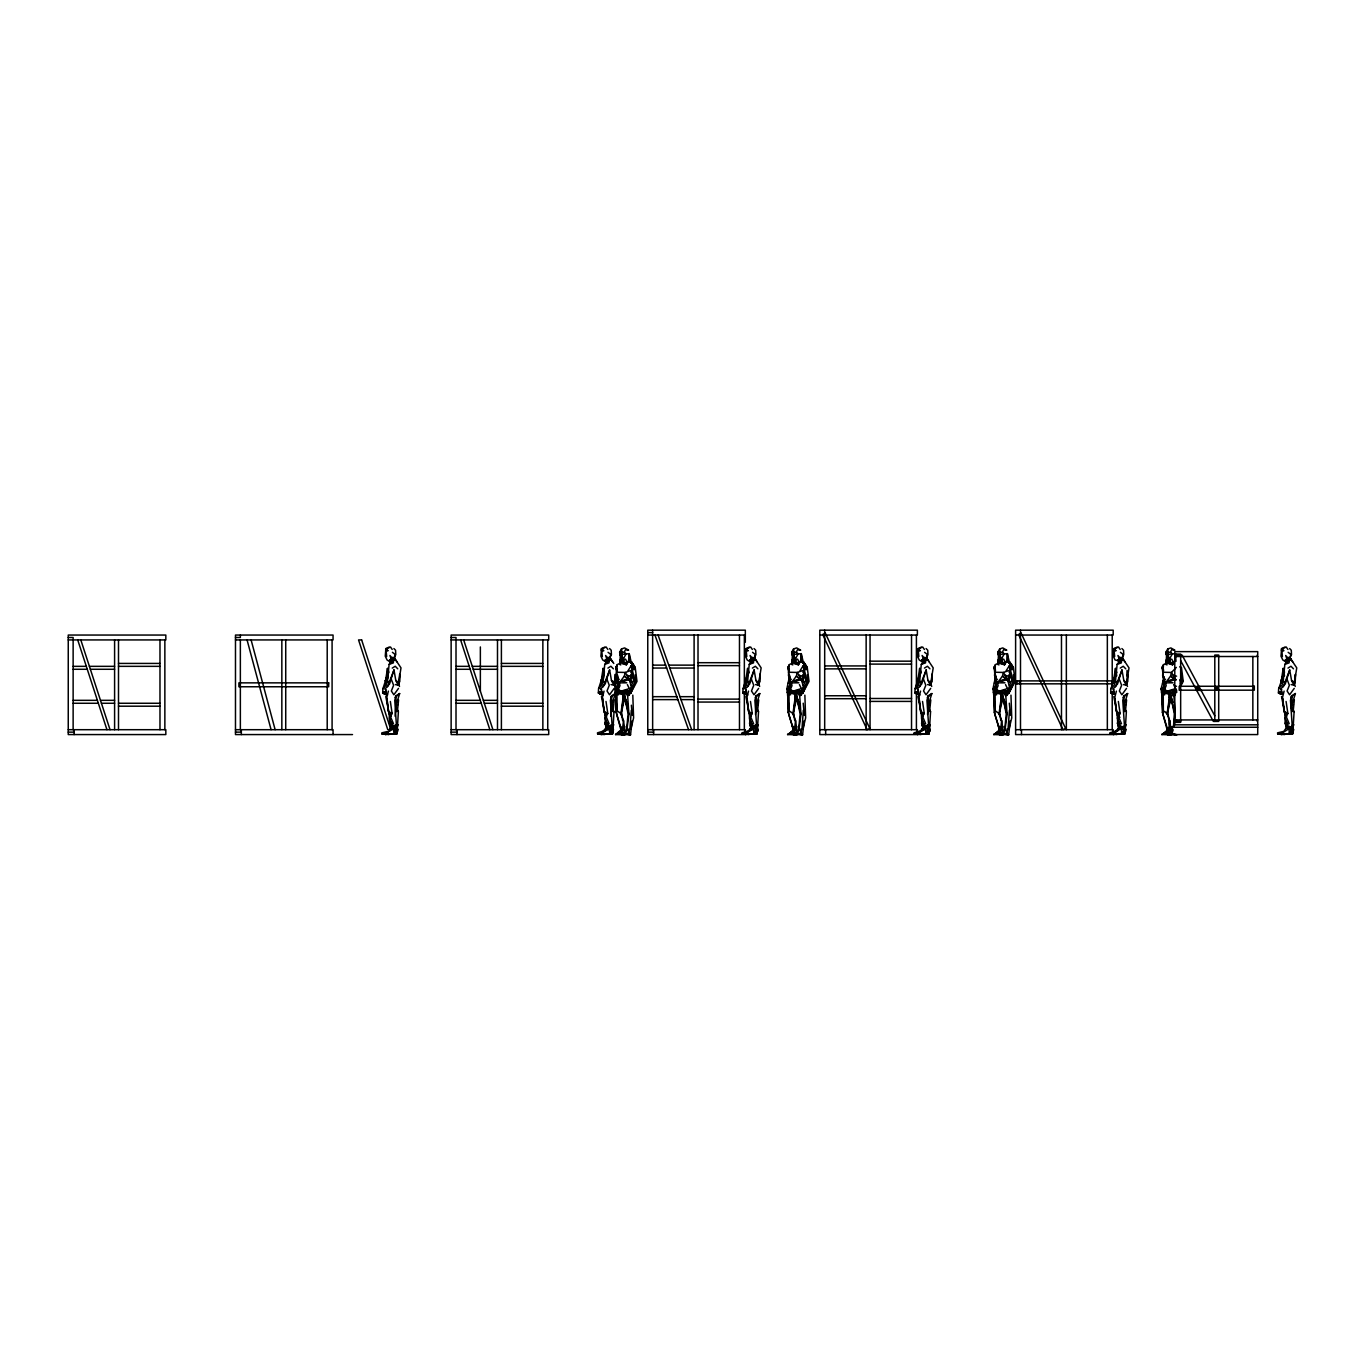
<?xml version="1.0" encoding="UTF-8"?>
<svg xmlns="http://www.w3.org/2000/svg" width="1365" height="1365" viewBox="0 0 1365 1365"><rect width="100%" height="100%" fill="white"/><g stroke="black" fill="none" stroke-linecap="round" stroke-linejoin="round"><path stroke-width="1.5" d="M617.68 684.036L617.697 676.63C618.499 679.087 618.942 692.857 614.779 688.967L617.697 675.317M789.738 684.036L789.755 676.63C790.54 679.087 790.983 692.857 786.837 688.967L789.738 675.317M995.836 684.036L995.853 676.63C996.655 679.087 997.098 692.857 992.935 688.967L995.836 675.317M1163.918 684.036L1163.936 676.63C1164.737 679.087 1165.181 692.857 1161.018 688.967L1163.577 679.292L1162.178 667.229L1163.492 664.636L1168.713 661.991L1169.105 663.765L1172.586 664.823L1174.753 661.445L1175.453 653.647L1166.307 654.552L1165.864 652.248L1167.74 648.955L1170.846 647.914L1174.873 650.15L1171.614 649.808L1170.522 652.197L1165.864 652.248L1167.519 655.763M621.28 655.763L619.625 652.248L624.283 652.197L625.392 649.808L628.634 650.15L624.607 647.914L621.502 648.955L619.625 652.248L620.068 654.552L629.231 653.647L628.514 661.445L626.347 664.823L622.884 663.765L622.474 661.991L617.253 664.636L616.4 675.419L618.345 682.193M793.338 655.763L791.683 652.248L796.324 652.197L797.433 649.808L800.675 650.15L796.648 647.914L793.543 648.955L791.683 652.248L792.11 654.552L801.272 653.647L800.555 661.445L798.389 664.823L794.925 663.765L794.532 661.991L789.311 664.636L788.441 675.419L790.386 682.193M999.436 655.763L997.781 652.248L1002.439 652.197L1003.531 649.808L1006.773 650.15L1002.763 647.914L999.658 648.955L997.781 652.248L998.224 654.552L1007.37 653.647L1006.653 661.445L1004.504 664.823L1001.023 663.765L1000.63 661.991L995.409 664.636L994.556 675.419L996.501 682.193M1163.492 664.636L1162.639 675.419L1164.584 682.193M616.605 670.317L615.939 667.229L617.253 664.636M622.15 662.998L622.184 658.22L623.413 658.101M788.646 670.317L787.997 667.229L789.311 664.636M794.191 662.998L794.242 658.22L795.454 658.101M994.761 670.317L994.095 667.229L995.409 664.636M1000.306 662.998L1000.34 658.22L1001.552 658.101M1116.775 675.88L1115.461 668.406L1113.925 678.354L1116.809 671.99M1162.843 670.317L1162.178 667.229L1163.577 669.976M1168.389 662.998L1168.423 658.22L1169.651 658.101M1284.516 675.88L1283.202 668.406L1281.667 678.354L1284.55 671.99M394.349 657.418L395.116 660.268L394.349 657.418L395.782 654.671L395.56 650.235L393.905 648.546M610.001 657.418L610.769 660.268L610.001 657.418L611.435 654.671L611.213 650.235L609.558 648.546M754.487 657.418L755.255 660.268L754.487 657.418L755.92 654.671L755.698 650.235L754.043 648.546M926.528 657.418L927.296 660.268L926.528 657.418L927.961 654.671L927.739 650.235L926.084 648.546M1122.354 657.418L1123.122 660.268L1122.354 657.418L1123.77 654.671L1123.549 650.235L1121.893 648.546M1290.079 657.418L1290.863 660.268L1290.079 657.418L1291.512 654.671L1291.29 650.235L1289.635 648.546M396.157 707.224L398.375 711.728L397.01 733.807L385.442 734.575L385.749 733.722M611.81 707.224L614.028 711.728L612.663 733.807L601.095 734.575L601.402 733.722M632.814 695.143L633.599 717.871L630.937 729.132M756.295 707.224L758.513 711.728L757.148 733.807L745.58 734.575L745.887 733.722M804.872 695.143L805.64 717.871L802.978 729.132M928.337 707.224L930.555 711.728L929.19 733.807L917.621 734.575L917.928 733.722M1010.97 695.143L1011.738 717.871L1009.076 729.132M1113.755 733.722L1113.448 734.575L1124.999 733.807L1126.364 711.728L1124.163 707.224M1281.479 733.722L1281.189 734.575L1292.74 733.807L1294.105 711.728L1291.904 707.224M399.501 681.937L399.655 674.395L399.501 681.937L398.153 685.162L395.372 684.565M615.154 681.937L615.325 674.395L615.154 681.937L613.806 685.162L611.042 684.565M759.64 681.937L759.793 674.395L759.64 681.937L758.292 685.162L755.51 684.565M931.681 681.937L931.851 674.395L931.681 681.937L930.333 685.162L927.569 684.565M1127.49 681.937L1127.661 674.395L1127.49 681.937L1126.142 685.162L1123.378 684.565M1295.231 681.937L1295.402 674.395L1295.231 681.937L1293.884 685.162L1291.119 684.565M386.363 694.154L386.21 691.782L383.684 691.918L384.367 693.983L387.455 694.973L382.678 692.942L382.934 688.677L386.278 685.111L387.489 681.101L389.11 664.328L393.683 659.926L389.929 655.49L391.823 660.558L390.612 662.776L389.759 659.824L390.612 662.776L393.683 659.926L393.308 662.912L389.11 664.328M602.016 694.154L601.863 691.782L599.337 691.918L600.02 693.983L603.108 694.973L598.331 692.942L598.587 688.677L601.931 685.111L603.159 681.101L604.763 664.328L609.353 659.926L605.582 655.49L607.476 660.558L606.265 662.776L605.412 659.824L606.265 662.776L609.353 659.926L608.961 662.912L604.763 664.328M746.501 694.154L746.348 691.782L743.823 691.918L744.505 693.983L747.593 694.973L742.816 692.942L743.072 688.677L746.416 685.111L747.628 681.101L749.249 664.328L753.821 659.926L750.068 655.49L751.961 660.558L750.75 662.776L749.897 659.824L750.75 662.776L753.821 659.926L753.446 662.912L749.249 664.328M918.543 694.154L918.389 691.782L915.864 691.918L916.546 693.983L919.652 694.973L914.874 692.942L915.113 688.677L918.474 685.111L919.686 681.101L921.29 664.328L925.88 659.926L922.109 655.49L924.003 660.558L922.808 662.776L921.955 659.824L922.808 662.776L925.88 659.926L925.487 662.912L921.29 664.328M1110.683 692.942L1111.69 691.918L1113.004 693.932L1110.683 692.942L1110.922 688.677L1114.284 685.111L1115.495 681.101L1117.116 664.328L1121.689 659.926L1117.935 655.49L1119.829 660.558L1118.618 662.776L1117.764 659.824M1278.425 692.942L1279.432 691.918L1280.745 693.932L1278.425 692.942L1278.664 688.677L1282.025 685.111L1283.237 681.101L1284.84 664.328L1289.43 659.926L1285.676 655.49L1287.57 660.558L1286.359 662.776L1285.506 659.824L1286.359 662.776L1289.43 659.926L1289.055 662.912L1284.84 664.328M398.375 711.728L397.471 710.858L398.597 699.904M614.028 711.728L613.124 710.858L614.25 699.904M758.513 711.728L757.609 710.858L758.735 699.904M930.555 711.728L929.65 710.858L930.793 699.904M1126.364 711.728L1125.477 710.858L1126.603 699.904M1294.105 711.728L1293.218 710.858L1294.344 699.904M1126.807 675.931L1127.046 670.403M1291.648 711.029L1291.648 705.756L1295.385 693.557L1291.648 695.792L1290.676 700.757M622.884 663.765L622.184 658.22L623.873 660.097L623.873 662.52L626.347 664.823L627.371 662.469L625.511 659.141L622.679 660.012L621.502 648.955M794.925 663.765L794.242 658.22L795.914 660.097L795.914 662.52L798.389 664.823L799.412 662.469L797.57 659.141L794.72 660.012L793.543 648.955M1001.023 663.765L1000.34 658.22L1002.012 660.097L1002.029 662.52L1004.504 664.823L1005.51 662.469L1003.667 659.141L1000.818 660.012L999.658 648.955M1169.105 663.765L1168.423 658.22L1170.112 660.097L1170.112 662.52L1172.586 664.823L1173.61 662.469L1171.75 659.141L1168.918 660.012L1167.74 648.955M631.398 663.458L632.012 662.298L630.92 662.435L631.705 663.868L632.012 662.298L634.503 667.144L633.923 669.857M803.439 663.458L804.053 662.298L802.961 662.435L803.746 663.868L804.053 662.298L806.544 667.144L805.964 669.857M1009.554 663.458L1010.168 662.298L1009.076 662.435L1009.861 663.868L1010.168 662.298L1012.642 667.144L1012.079 669.857M1173.439 727.426L1174.327 713.861L1170.948 697.14L1169.856 693.864L1163.492 691.014L1161.581 692.584L1163.185 709.493M391.038 662.503L387.063 659.978L385.254 656.138L385.885 648.58L389.11 647.112M606.691 662.503L602.716 659.978L600.907 656.138L601.538 648.58L604.763 647.112M751.177 662.503L747.201 659.978L745.392 656.138L746.024 648.58L749.249 647.112M923.235 662.503L919.242 659.978L917.434 656.138L918.082 648.58L921.29 647.112M1118.856 659.022L1117.338 660.472L1115.069 659.978L1113.243 656.138L1113.891 648.58L1117.116 647.112M1286.785 662.503L1282.81 659.978L1280.984 656.138L1281.633 648.58L1284.857 647.112M631.312 710.227L629.947 728.381L628.446 733.295L621.792 734.438L626.859 729.814L628.924 714.526L627.644 695.792L630.494 692.004L626.125 690.588L617.253 691.014L615.342 692.584L616.946 709.493M803.354 710.227L802.006 728.381L800.487 733.295L793.833 734.438L798.9 729.814L800.965 714.526L799.685 695.792L802.535 692.004L798.167 690.588L789.294 691.014L787.383 692.584L789.004 709.493M1009.469 710.227L1008.104 728.381L1006.585 733.295L999.948 734.438L1005.015 729.814L1007.08 714.526L1005.8 695.792L1008.65 692.004L1004.282 690.588L995.409 691.014L993.481 692.584L995.102 709.493M390.356 730.275L387.046 732.681L395.696 727.153L396.396 724.866L394.758 700.382L395.918 695.792L399.655 693.557L395.901 705.756L395.082 716.181M1281.53 696.525L1284.823 713.161L1285.182 723.109L1287.332 726.436L1282.793 732.681L1291.444 727.153L1292.143 724.866L1290.488 700.382L1291.648 695.792M390.356 701.456L392.13 713.537L389.4 718.075L391.516 723.604L390.134 721.061L389.435 723.109L390.629 727.136L392.386 727.545L389.844 724.525L389.076 713.161L385.783 696.525M606.009 701.456L607.783 713.537L605.053 718.075L607.169 723.604L605.787 721.061L605.087 723.109L606.282 727.136L608.039 727.545L605.497 724.525L604.746 713.161L601.436 696.525M750.494 701.456L752.269 713.537L749.521 718.075L751.654 723.604L750.272 721.061L749.573 723.109L750.767 727.136L752.525 727.545L749.982 724.525L749.214 713.161L745.921 696.525M922.535 701.456L924.31 713.537L921.58 718.075L923.696 723.604L922.33 721.061L921.614 723.109L922.825 727.136L924.566 727.545L922.023 724.525L921.273 713.161L917.962 696.525M1118.345 701.456L1120.136 713.537L1117.389 718.075L1119.522 723.604L1118.14 721.061L1117.44 723.109L1118.635 727.136L1120.392 727.545L1117.85 724.525L1117.082 713.161L1113.789 696.525M1285.182 723.109L1286.376 727.136L1288.133 727.545L1285.591 724.525L1285.881 721.061L1287.263 723.604L1285.13 718.075L1287.878 713.537L1286.086 701.456M395.918 695.792L396.533 711.592M610.735 716.181L611.554 705.756L615.308 693.557L611.571 695.792L612.185 711.592M755.493 714.458L756.039 705.756L759.793 693.557L756.056 695.792L756.671 711.592M927.552 714.458L928.098 705.756L931.834 693.557L928.098 695.792L928.729 711.592M1123.907 711.029L1123.907 705.756L1127.644 693.557L1123.924 695.792L1124.538 711.592M1292.177 696.525L1291.256 706.968L1292.28 711.592M627.047 675.317L631.978 682.415L630.494 682.022L631.415 674.668L630.357 676.17L627.047 675.317L625.204 672.45L616.434 672.228M799.088 675.317L804.036 682.415L802.535 682.022L803.456 674.668L802.415 676.17L799.088 675.317L797.245 672.45L788.475 672.228M1005.186 675.317L1010.134 682.415L1008.633 682.022L1009.571 674.668L1008.513 676.17L1005.186 675.317L1003.36 672.45L994.573 672.228M396.481 729.012L398.102 724.627L395.185 725.139M612.134 729.012L613.755 724.627L610.837 725.139M756.62 729.012L758.24 724.627L755.323 725.139M928.661 729.012L930.282 724.627L927.364 725.139M1124.47 729.012L1126.091 724.627M1292.211 729.012L1293.832 724.627M389.435 723.109L390.032 725.156L395.696 727.153L395.236 733.978L381.995 734.012L381.825 732.851L387.131 731.572M611.571 695.792L610.411 700.382L612.049 724.866L610.889 733.978L597.648 734.012L597.478 732.851L606.009 730.275M756.056 695.792L754.896 700.382L756.534 724.866L755.374 733.978L742.133 734.012L741.963 732.851L750.494 730.275M928.098 695.792L926.937 700.382L928.575 724.866L927.415 733.978L914.175 734.012L914.004 732.851L922.552 730.275M1118.362 730.275L1109.813 732.851L1109.984 734.012L1123.241 733.978L1124.402 724.866L1122.764 700.382L1123.924 695.792M1282.878 731.572L1277.555 732.851L1277.725 734.012L1290.966 733.978L1291.648 728.483L1291.444 727.153L1285.762 725.156L1289.191 723.638L1284.431 712.411L1282.673 698.385M621.587 711.847L623.481 697.037L624.914 696.798L621.587 711.847L622.662 720.566M793.628 711.847L795.522 697.037L796.955 696.798L793.628 711.847L794.703 720.566M999.726 711.847L1001.637 697.037L1003.053 696.798L999.726 711.847L1000.818 720.566M1126.893 681.101L1129.009 667.877L1122.337 657.93L1120.341 657.401L1119.829 660.558L1121.689 659.926L1121.313 662.912L1117.116 664.328M1169.396 724.576L1167.826 711.847L1169.447 699.153M387.762 678.217L388.274 674.378M603.432 678.217L603.927 674.378M623.668 728.569L625.085 731.589L623.515 720.652L620.939 713.554L623.617 693.864L632.046 689.359L635.083 680.845L631.159 665.711L635.22 667.468L636.994 681.391L630.732 693.13L627.644 695.792M790.864 681.084L788.458 690.127L786.837 688.967L787.383 692.584L790.625 694.666L787.707 695.45L788.731 714.322L792.246 725.839L795.71 728.569L797.126 731.589L795.573 720.652L792.98 713.554L795.659 693.864L804.104 689.359L807.125 680.845L803.217 665.711L807.261 667.468L809.036 681.391L802.774 693.13L799.685 695.792M996.979 681.084L994.573 690.127L992.935 688.967L993.481 692.584L996.723 694.666L993.822 695.45L994.846 714.322L998.344 725.839L1001.825 728.569L1003.241 731.589L1001.671 720.652L999.078 713.554L1001.774 693.864L1010.202 689.359L1013.222 680.845L1009.315 665.711L1013.376 667.468L1015.133 681.391L1008.889 693.13L1005.8 695.792M1169.907 728.569L1171.324 731.589L1169.754 720.652L1167.16 713.554L1169.856 693.864L1176.681 690.298M1173.61 725.992L1175.163 714.526L1173.883 695.792L1175.879 692.106L1172.364 690.588L1163.492 691.014L1161.581 692.584L1161.018 688.967L1162.656 690.127L1165.062 681.084M631.995 720.959L630.562 734.762L621.792 734.438L622.918 733.875M804.053 720.959L802.62 734.762L793.833 734.438L794.959 733.875M1010.151 720.959L1008.718 734.762L999.948 734.438L1001.074 733.875M387.472 668.406L385.92 678.354L388.803 671.99L387.472 668.406L387.643 674.054L382.934 688.677M603.125 668.406L601.573 678.354L604.456 671.99L603.125 668.406L603.296 674.054L598.587 688.677M747.611 668.406L746.058 678.354L748.941 671.99L747.611 668.406L747.781 674.054L743.072 688.677M919.652 668.406L918.116 678.354L920.983 671.99L919.652 668.406L919.839 674.054L915.113 688.677M616.707 691.799L616.298 694.29L615.479 691.458L618.106 683.421M788.748 691.799L788.356 694.29L787.537 691.458L789.499 685.418M994.863 691.799L994.454 694.29L993.635 691.458L995.597 685.418M385.408 685.111L386.466 678.849L385.152 681.016L388.633 672.74M601.061 685.111L602.136 678.849L600.805 681.016L604.286 672.74M745.546 685.111L746.604 678.849L745.29 681.016L748.771 672.74M917.587 685.111L918.662 678.849L917.348 681.016L920.812 672.74M1113.755 683.029L1114.471 678.849L1110.922 688.677M1281.496 683.029L1282.213 678.849L1278.664 688.677M635.322 674.788L636.244 680.862L630.732 693.13L632.422 686.1M807.38 674.788L808.302 680.862L802.774 693.13L804.463 686.1M1013.478 674.788L1014.4 680.862L1008.889 693.13L1010.561 686.1M623.515 720.652L622.048 732.834L615.547 734.575L625.085 734.814L621.297 734.831M795.573 720.652L794.089 732.834L787.588 734.575L797.143 734.814L793.355 734.831M1001.671 720.652L1000.204 732.834L993.703 734.575L1003.241 734.814L999.453 734.831M1169.754 720.652L1168.286 732.834L1161.786 734.575L1171.324 734.814L1167.536 734.831M393.7 660.524L395.065 654.398L392.403 652.299M609.353 660.524L610.718 654.398L608.056 652.299M1289.447 660.524L1290.812 654.398L1288.151 652.299M626.484 730.872L628.088 713.861L624.709 697.14L623.617 693.864L617.253 691.014L615.342 692.584L614.779 688.967L616.417 690.127L618.823 681.084M798.525 730.872L800.129 713.861L796.75 697.14L795.659 693.864L789.294 691.014L787.383 692.584L795.659 693.864L800.965 714.526M1004.623 730.872L1006.227 713.861L1002.848 697.14L1001.774 693.864L995.409 691.014L993.481 692.584L1001.774 693.864L1007.08 714.526M627.371 684.599L629.333 688.591L631.364 689.479L630.016 689.683L633.752 679.651L631.261 672.177L633.241 664.107L628.514 661.445M799.412 684.599L801.374 688.591L803.422 689.479L802.057 689.683L805.794 679.651L803.303 672.177L805.282 664.107L800.555 661.445M1005.527 684.599L1007.489 688.591L1009.52 689.479L1008.155 689.683L1011.892 679.651L1009.418 672.177L1011.38 664.107L1006.653 661.445M1167.826 711.847L1171.153 696.798M625.221 695.058L627.354 694.393L627.525 690.707L626.125 690.588M797.262 695.058L799.412 694.393L799.583 690.707L798.167 690.588M1003.36 695.058L1005.51 694.393L1005.681 690.707L1004.282 690.588M1171.443 695.058L1173.593 694.393L1173.764 690.707L1163.492 691.014L1164.857 693.266L1169.856 693.864L1175.163 714.526M622.662 705.176L624.675 696.662L623.037 697.907L622.559 694.324L615.342 692.584L618.567 694.666L615.666 695.45L616.144 712.394L621.655 730.275L616.809 734.029M794.72 705.176L796.716 696.662L795.095 697.907L794.618 694.324M1000.818 705.176L1002.814 696.662L1001.193 697.907L1000.716 694.324M1168.901 705.176L1172.006 695.28M1115.649 733.107L1109.984 734.012L1123.241 733.978L1123.702 727.153L1118.037 725.156L1117.44 723.109M1283.39 733.107L1277.725 734.012L1290.966 733.978L1291.444 727.153L1285.966 728.5L1287.332 726.436L1291.648 728.483M628.924 714.526L623.617 693.864L618.618 693.266L617.253 691.014L627.525 690.707L629.64 692.106L628.838 695.365L630.732 690.963M795.659 693.864L790.659 693.266L789.294 691.014L799.583 690.707L801.682 692.106L800.897 695.365L802.791 690.963M1001.774 693.864L996.757 693.266L995.409 691.014L1005.681 690.707L1007.797 692.106L1006.995 695.365L1008.889 690.963M395.799 680.401L398.938 683.37L398.153 685.162L395.799 680.401L393.973 669.942L389.554 683.95L385.169 688.881L386.21 691.782L384.367 693.983L387.455 694.973M388.377 691.117L386.79 697.413L388.274 711.302L392.13 713.537L388.684 712.411L386.943 698.385M611.452 680.401L614.591 683.37L613.806 685.162L611.452 680.401L609.626 669.942L605.207 683.95L600.822 688.881L601.863 691.782L600.02 693.983L603.108 694.973M604.03 691.117L602.443 697.413L603.927 711.302L607.783 713.537L604.354 712.411L602.596 698.385M755.937 680.401L759.077 683.37L758.292 685.162L755.937 680.401L754.111 669.942L749.692 683.95L745.307 688.881L746.348 691.782L744.505 693.983L747.593 694.973M748.515 691.117L746.928 697.413L748.412 711.302L752.269 713.537L748.822 712.411L747.082 698.385M927.978 680.401L931.118 683.37L930.333 685.162L927.978 680.401L926.152 669.942L921.733 683.95L917.348 688.881L918.389 691.782L916.546 693.983L919.652 694.973M920.556 691.117L918.969 697.413L920.471 711.302L924.31 713.537L920.88 712.411L919.123 698.385M1123.804 680.401L1126.927 683.37L1126.142 685.162L1123.804 680.401L1121.962 669.942L1117.543 683.95L1113.175 688.881L1114.352 694.154L1112.373 693.983L1111.69 691.918L1114.215 691.782L1113.004 693.932M1116.382 691.117L1114.778 697.413L1116.28 711.302L1120.136 713.537L1116.689 712.411L1114.949 698.385M1291.546 680.401L1294.668 683.37L1293.884 685.162L1291.546 680.401L1289.703 669.942L1285.284 683.95L1280.899 688.881L1282.093 694.154L1280.114 693.983L1279.432 691.918L1281.957 691.782L1280.745 693.932M1284.107 691.117L1282.52 697.413L1284.021 711.302L1287.878 713.537L1284.431 712.411M616.315 683.319L617.338 679.292L615.939 667.229L617.338 669.976M788.356 683.319L789.397 679.292L787.997 667.229L789.38 669.976M994.471 683.319L995.495 679.292L994.095 667.229L995.495 669.976M1162.553 683.319L1163.577 679.292L1165.539 679.275M392.045 724.081L392.335 722.989M607.698 724.081L607.988 722.989M390.168 728.671L391.601 726.436L395.918 728.483M608.142 733.705L612.202 733.909L613.294 731.333L610.786 729.507L611.349 727.153L602.699 732.681L602.784 731.572L607.254 726.436L611.571 728.483M749.573 723.109L750.17 725.156L755.835 727.153L747.184 732.681L751.74 726.436L756.056 728.483M921.614 723.109L922.211 725.156L927.876 727.153L919.225 732.681L923.781 726.436L928.098 728.483M1163.031 687.431L1161.717 691.458L1162.536 694.29L1165.215 686.424M397.181 723.689L395.799 727.477L397.846 729.831L396.55 733.909L392.489 733.705M612.834 723.689L611.452 727.477L613.294 731.333M757.319 723.689L755.937 727.477L757.985 729.831L756.688 733.909L752.627 733.705M929.36 723.689L927.978 727.477L930.026 729.831L928.729 733.909L924.668 733.705M1120.494 733.705L1124.538 733.909L1125.852 729.831L1123.787 727.477L1125.187 723.689M630.732 693.13L632.046 689.359M802.774 693.13L804.104 689.359M1008.889 693.13L1010.202 689.359M1180.111 684.257L1180.862 677.637M1169.157 733.875L1168.03 734.438L1171.648 733.79L1173.098 729.814L1168.03 734.438L1176.801 734.762L1172.552 734.097M387.541 686.749L393.973 669.942M603.193 686.749L609.626 669.942M747.679 686.749L754.111 669.942M919.737 686.749L926.152 669.942M1115.546 686.749L1121.962 669.942M1283.288 686.749L1289.703 669.942M1292.928 723.689L1291.529 727.477L1293.593 729.831L1292.28 733.909L1288.236 733.705M1116.638 672.74L1113.158 681.016L1115.649 674.054L1115.461 668.406M1284.38 672.74L1280.899 681.016L1283.39 674.054L1283.202 668.406M617.458 690.007L618.976 686.424M789.516 690.007L791.035 686.424M995.614 690.007L997.132 686.424M397.642 731.333L395.133 729.507L395.696 727.153L393.069 729.507L395.236 733.978L395.168 730.992M605.087 723.109L605.685 725.156L611.349 727.153L608.722 729.507L610.889 733.978L610.82 730.992M755.835 727.153L753.207 729.507L754.589 733.824L755.272 729.507L757.78 731.333M927.876 727.153L925.248 729.507L926.63 733.824L927.313 729.507L929.821 731.333M1123.907 728.483L1121.774 727.869L1115.051 732.681L1115.137 731.572L1118.157 728.671L1123.702 727.153L1121.074 729.507L1122.44 733.824M1289.515 727.869L1288.816 729.507L1290.181 733.824M1180.128 686.117L1182.482 680.862L1181.254 672.774M385.885 648.58L386.687 656.531M601.538 648.58L602.34 656.531M746.024 648.58L746.826 656.531M918.082 648.58L918.867 656.531M1113.891 648.58L1114.676 656.531M1281.633 648.58L1282.418 656.531M385.442 734.575L386.056 733.363M601.095 734.575L601.726 733.363M745.58 734.575L746.194 733.363M917.621 734.575L918.253 733.363M1113.448 734.575L1114.062 733.363M1281.189 734.575L1281.803 733.363M1179.65 688.096L1183.233 681.391L1181.459 667.468L1179.667 666.854M621.962 691.185L618.021 690.093L617.441 687.909L615.905 690.349L618.021 690.093L619.966 685.674L619.318 682.875L624.368 676.033L625.204 672.45L631.893 670.181L635.22 667.468L633.241 664.107M794.003 691.185L790.062 690.093L789.482 687.909L787.946 690.349L790.062 690.093L792.007 685.674L791.359 682.875L796.409 676.033L797.245 672.45L803.951 670.181L807.261 667.468L805.282 664.107M1000.118 691.185L996.177 690.093L995.58 687.909L994.061 690.349L996.177 690.093L998.122 685.674L997.474 682.875L1002.507 676.033L1003.36 672.45L1010.049 670.181L1013.376 667.468L1011.38 664.107M1168.201 691.185L1164.26 690.093L1163.663 687.909L1162.144 690.349L1164.26 690.093L1166.205 685.674L1165.556 682.875L1170.607 676.033L1171.443 672.45L1176.34 667.417M622.048 732.834L624.761 726.624L615.547 734.575L621.416 731.299M794.089 732.834L796.819 726.624L788.868 734.029M1000.204 732.834L1002.917 726.624L994.966 734.029M1168.286 732.834L1170.999 726.624L1163.048 734.029M622.099 656.019L620.068 654.552L622.679 660.012L626.143 653.852L624.283 652.197M794.14 656.019L792.11 654.552L794.72 660.012L798.184 653.852L796.324 652.197M1000.238 656.019L998.224 654.552L1000.818 660.012L1004.299 653.852L1002.439 652.197M1168.321 656.019L1166.307 654.552L1168.918 660.012L1172.381 653.852L1170.522 652.197M630.033 680.094L631.722 677.296M802.074 680.094L803.763 677.296M1008.172 680.094L1009.861 677.296M630.357 676.17L632.08 673.679L633.991 680.999L633.752 679.651M802.415 676.17L804.139 673.679L806.033 680.999L805.794 679.651M1008.513 676.17L1010.237 673.679L1012.13 680.999L1011.892 679.651M627.951 670.829L631.159 665.711M799.992 670.829L803.217 665.711M1006.107 670.829L1009.315 665.711M616.144 712.394L617.116 710.841L616.997 696.252M793.457 731.299L787.588 734.575L793.696 730.275L788.202 712.394L789.158 710.841L789.038 696.252M999.572 731.299L993.703 734.575L999.794 730.275L994.3 712.394L995.273 710.841L995.136 696.252M1169.856 693.864L1161.581 692.584L1164.806 694.666L1161.905 695.45L1162.929 714.322L1167.263 730.121L1168.338 728.654L1167.655 731.299L1161.786 734.575L1167.894 730.275L1162.383 712.394L1163.355 710.841L1163.236 696.252M752.115 729.627L750.289 728.671L751.74 726.436L750.17 725.156L753.582 723.638L748.822 712.411M924.156 729.627L922.348 728.671L923.781 726.436L922.211 725.156L925.624 723.638L920.88 712.411M630.886 678.132L629.692 679.872L630.801 685.349M802.927 678.132L801.75 679.872L802.859 685.349M1009.042 678.132L1007.848 679.872L1008.957 685.349M398.512 688.387L393.871 694.785L391.346 690.997L393.615 685.264L390.953 678.354M614.165 688.387L609.524 694.785L607.015 690.997L609.268 685.264L606.623 678.354M758.65 688.387L754.009 694.785L751.484 690.997L753.753 685.264L751.091 678.354M930.691 688.387L926.05 694.785L923.542 690.997L925.811 685.264L923.149 678.354M1126.517 688.387L1121.876 694.785L1119.351 690.997L1121.62 685.264L1118.959 678.354M1294.242 688.387L1289.601 694.785L1287.093 690.997L1289.362 685.264L1286.7 678.354M382.678 692.942L383.684 691.918L384.367 693.983M598.331 692.942L599.337 691.918L600.02 693.983M742.816 692.942L743.823 691.918L744.505 693.983M914.874 692.942L915.864 691.918L916.546 693.983M1174.787 724.815L1174.787 651.634L1257.728 651.634L1257.728 734.575L1172.347 734.575L1172.347 727.255L1174.787 724.815L1257.728 724.815M399.655 693.557L395.116 697.481L396.43 696.525M615.308 693.557L610.769 697.481L612.083 696.525M759.793 693.557L755.255 697.481L756.568 696.525M931.834 693.557L927.313 697.481L928.627 696.525M1127.644 693.557L1123.122 697.481L1124.436 696.525M1295.385 693.557L1290.863 697.481M389.349 660.472L390.851 659.022M605.002 660.472L606.504 659.022M749.487 660.472L750.989 659.022M921.529 660.472L923.047 659.022M1285.079 660.472L1286.598 659.022M1121.689 659.926L1119.044 662.503M1168.798 694.324L1169.276 697.907L1170.914 696.662L1172.313 700.399M394.451 733.824L381.995 734.012L387.643 733.107M610.104 733.824L597.648 734.012L603.296 733.107M754.589 733.824L742.133 734.012L747.781 733.107M926.63 733.824L914.175 734.012L919.839 733.107M392.267 668.099L395.236 666.257L397.744 668.816M607.92 668.099L610.889 666.257L613.397 668.816M752.405 668.099L755.374 666.257L757.882 668.816M924.446 668.099L927.415 666.257L929.94 668.816M1120.255 668.099L1123.241 666.257L1125.75 668.816M1287.997 668.099L1290.983 666.257L1293.491 668.816M395.901 705.756L397.727 704.818M611.554 705.756L613.38 704.818M756.039 705.756L757.865 704.818M928.098 705.756L929.906 704.818M1123.907 705.756L1125.733 704.818M1291.648 705.756L1293.474 704.818M388.445 734.575L390.458 733.602M604.098 734.575L606.128 733.602M748.583 734.575L750.596 733.602M920.624 734.575L922.655 733.602M1116.434 734.575L1118.464 733.602M1284.175 734.575L1286.205 733.602M623.037 697.907L624.675 696.662L627.473 704.135M795.095 697.907L796.716 696.662L799.515 704.135M1001.193 697.907L1002.814 696.662L1005.63 704.135M1169.276 697.907L1170.914 696.662M622.559 694.324L623.617 693.864M622.269 691.082L618.021 690.093L625.324 693.079L629.64 692.106M794.311 691.082L790.062 690.093L797.382 693.079L801.682 692.106M1000.426 691.082L996.177 690.093L1003.48 693.079L1007.797 692.106M1171.562 693.079L1176.732 692.004L1171.562 693.079L1164.26 690.093L1168.508 691.082M621.894 690.929L629.333 688.591L630.016 689.683M793.935 690.929L801.374 688.591L802.057 689.683M1000.033 690.929L1007.489 688.591L1008.155 689.683M1168.133 690.929L1175.572 688.591L1176.238 689.683M1173.883 695.792L1175.077 695.365L1175.879 692.106L1172.364 690.588M393.683 659.926L391.823 660.558L392.335 657.401L394.331 657.93L401.003 667.877L398.887 681.101L397.897 681.408L399.518 686.458M609.353 659.926L607.476 660.558L607.988 657.401L610.001 657.93L613.789 663.475M753.821 659.926L751.961 660.558L752.473 657.401L754.47 657.93L761.141 667.877L759.025 681.101L758.036 681.408L759.657 686.458M925.88 659.926L924.003 660.558L924.515 657.401L926.528 657.93L933.199 667.877L931.084 681.101L930.077 681.408L931.698 686.458M1289.43 659.926L1287.57 660.558L1288.082 657.401L1290.079 657.93L1296.75 667.877L1294.634 681.101L1293.628 681.408L1295.249 686.458M614.54 681.101L613.55 681.408L615.171 686.458M619.318 682.875L626.808 682.824L621.57 680.93L627.49 679.105L629.692 679.872L630.494 682.022M791.359 682.875L798.866 682.824L793.611 680.93L799.532 679.105L801.75 679.872L802.535 682.022M997.474 682.875L1004.964 682.824L999.709 680.93L1005.647 679.105L1007.848 679.872L1008.633 682.022M1165.556 682.875L1173.047 682.824L1167.809 680.93L1173.729 679.105L1175.93 679.872L1171.443 672.45L1162.673 672.228M625.324 693.079L630.494 692.004M797.382 693.079L802.535 692.004M1003.48 693.079L1008.65 692.004M393.785 727.869L390.236 728.5L391.601 726.436L390.032 725.156L393.444 723.638L388.684 712.411M609.438 727.869L605.889 728.5L607.254 726.436L605.685 725.156L609.097 723.638L604.354 712.411M750.375 728.5L753.924 727.869M922.416 728.5L925.965 727.869M621.57 680.93L629.692 679.872L624.368 676.033L627.49 679.105M793.611 680.93L801.75 679.872L796.409 676.033L799.532 679.105M999.709 680.93L1007.848 679.872L1002.507 676.033L1005.647 679.105M1167.809 680.93L1175.93 679.872L1170.607 676.033L1173.729 679.105M1121.757 727.716L1123.787 727.477M396.447 725.549L391.584 725.651L392.403 727.733M612.1 725.549L607.237 725.651L608.056 727.733M756.585 725.549L751.723 725.651L752.542 727.733M928.627 725.549L923.764 725.651L924.583 727.733M623.873 662.52L627.371 662.469M795.914 662.52L799.412 662.469M1002.029 662.52L1005.51 662.469M1170.112 662.52L1173.61 662.469M617.338 679.292L619.3 679.275M789.397 679.292L791.359 679.275M995.495 679.292L997.457 679.275M647.761 632.609L652.641 632.609M647.761 635.049L745.324 635.049M819.802 635.049L917.382 635.049L917.382 630.169L819.802 630.169L819.802 734.575L917.382 734.575L917.382 729.695L819.802 729.695M1015.611 635.049L1113.192 635.049L1113.192 630.169L1015.611 630.169L1015.611 734.575L1113.192 734.575L1113.192 729.695L1015.611 729.695M68.25 637.489L73.13 637.489L73.13 729.695M235.48 637.489L240.359 637.489L240.359 635.049M451.132 637.489L456.012 637.489L456.012 729.695M68.25 639.929L165.83 639.929L165.83 635.049L68.25 635.049L68.25 734.575L165.83 734.575L165.83 729.695L68.25 729.695M235.48 639.929L333.06 639.929L333.06 635.049L235.48 635.049L235.48 734.575L352.511 734.575M451.132 639.929L548.713 639.929L548.713 635.049L451.132 635.049L451.132 734.575L548.713 734.575L548.713 729.695L451.132 729.695M1174.787 654.074L1180.657 654.074L1180.657 722.375L1174.787 722.375M1174.787 656.514L1257.728 656.514M870.051 661.172L911.53 661.172M698.01 662.69L739.472 662.69M118.499 663.424L159.978 663.424M501.399 663.424L542.861 663.424M870.051 664.107L911.53 664.107M652.641 665.13L665.642 665.13M668.748 665.13L694.103 665.13M698.01 665.625L739.472 665.625M824.682 665.932L866.144 665.932M73.13 666.342L86.336 666.342M89.407 666.342L114.592 666.342M118.499 666.342L159.978 666.342M456.012 666.342L469.219 666.342M472.29 666.342L497.491 666.342M501.399 666.342L542.861 666.342M652.641 668.048L666.683 668.048M669.788 668.048L694.103 668.048M824.682 668.867L866.144 668.867M73.13 669.277L87.275 669.277M90.363 669.277L114.592 669.277M456.012 669.277L470.174 669.277M473.246 669.277L497.491 669.277M1015.611 680.896L1111.724 680.896L1111.724 683.831L1015.611 683.831M1174.787 686.271L1176.511 686.271M1174.787 690.178L1176.511 690.178M1196.559 690.178L1179.189 690.178L1179.189 686.271L1195.928 686.271L1198.18 690.485L1196.73 690.485M1200.995 690.178L1216.266 690.178L1216.266 686.271L1197.429 686.271L1199.698 690.485L1201.149 690.485M824.682 695.758L866.144 695.758M652.641 696.679L676.835 696.679M679.941 696.679L694.103 696.679M870.051 698.488L911.53 698.488M824.682 698.692L866.144 698.692M698.01 699.119L739.472 699.119M652.641 699.614L677.876 699.614M680.981 699.614L694.103 699.614M73.13 700.33L97.393 700.33M100.481 700.33L114.592 700.33M456.012 700.33L480.292 700.33M483.364 700.33L497.491 700.33M870.051 701.405L911.53 701.405M698.01 702.054L739.472 702.054M73.13 703.265L98.348 703.265M101.419 703.265L114.592 703.265M118.499 703.265L159.978 703.265M456.012 703.265L481.231 703.265M484.319 703.265L497.491 703.265M501.399 703.265L542.861 703.265M118.499 706.2L159.978 706.2M501.399 706.2L542.861 706.2M1174.787 719.935L1257.728 719.935M1180.657 721.403L1176.511 721.403L1176.511 719.935M1172.347 727.255L1257.728 727.255M235.48 729.695L333.06 729.695L333.06 734.575M647.761 729.695L745.324 729.695L745.324 734.575L647.761 734.575L647.761 630.169L745.324 630.169L745.324 642.232M68.25 732.135L74.102 732.135M235.48 732.135L241.332 732.135M451.132 732.135L456.985 732.135M647.761 732.135L653.613 732.135M1004.469 734.097L1008.718 734.762L1003.565 733.79L1005.015 729.814L1007.182 731.418M798.354 734.097L802.62 734.762L797.45 733.79L798.9 729.814L801.084 731.418M626.313 734.097L630.562 734.762L625.409 733.79L626.859 729.814L629.043 731.418M1176.801 734.762L1171.648 733.79M915.625 687.806L917.348 688.045M743.567 687.806L745.29 688.045M1173.439 692.174L1175.043 691.697M1005.357 692.174L1006.961 691.697M799.242 692.174L800.846 691.697M627.2 692.174L628.804 691.697M1173.269 675.317L1176.596 676.17M1281.53 649.996L1283.919 650.678L1281.377 650.696L1282.981 649.859L1281.36 649.126L1286.24 647.01L1287.929 649.45M1113.789 649.996L1116.178 650.678L1113.635 650.696L1115.239 649.859L1113.618 649.126L1118.498 647.01L1120.187 649.45M917.98 649.996L920.351 650.678L917.826 650.696L919.43 649.859L917.809 649.126L922.689 647.01L924.378 649.45M745.938 649.996L748.31 650.678L745.785 650.696L747.372 649.859L745.768 649.126L750.648 647.01L752.337 649.45M601.453 649.996L603.825 650.678L601.3 650.696L602.886 649.859L601.283 649.126L606.162 647.01L607.852 649.45M385.8 649.996L388.172 650.678L385.647 650.696L387.233 649.859L385.63 649.126L390.509 647.01L392.199 649.45M1162.571 692.277L1164.857 693.266M994.488 692.277L996.757 693.266M788.373 692.277L790.659 693.266M616.332 692.277L618.618 693.266M1290.863 728.415L1293.593 729.831L1292.655 726.607M1123.122 728.415L1125.852 729.831L1124.914 726.607M927.313 728.415L930.026 729.831L929.104 726.607M755.255 728.415L757.985 729.831L757.063 726.607M610.786 728.415L613.499 729.831L612.578 726.607M395.133 728.415L397.846 729.831L396.925 726.607M605.821 728.671L607.63 729.627M1292.74 733.807L1289.055 732.186L1290.966 733.978M1121.842 732.015L1124.999 733.807M926.016 732.015L929.19 733.807M753.975 732.015L757.148 733.807M609.49 732.015L612.663 733.807M393.837 732.015L397.01 733.807M1121.774 727.869L1118.037 725.156L1121.45 723.638L1116.689 712.411M1285.608 725.873L1288.133 727.545M1117.867 725.873L1120.392 727.545M922.058 725.873L924.566 727.545M749.999 725.873L752.525 727.545M605.514 725.873L608.039 727.545M389.861 725.873L392.386 727.545M1117.304 715.482L1119.948 717.325M1163.355 710.841L1167.16 713.554M995.273 710.841L999.078 713.554M789.158 710.841L792.98 713.554M617.116 710.841L620.939 713.554M1290.863 729.507L1293.389 731.333M1123.122 729.507L1125.647 731.333M1120.409 652.299L1123.071 654.398L1122.337 657.93L1124.999 661.871M924.6 652.299L927.245 654.398L926.528 657.93L929.19 661.871M752.542 652.299L755.203 654.398L754.47 657.93L757.131 661.871M1285.591 724.525L1288.219 726.811M1117.85 724.525L1120.477 726.811M922.023 724.525L924.668 726.811M749.982 724.525L752.61 726.811M605.497 724.525L608.125 726.811M389.844 724.525L392.472 726.811M1283.237 681.101L1284.977 682.654M1115.495 681.101L1117.235 682.654M919.686 681.101L921.426 682.654M747.628 681.101L749.368 682.654M603.159 681.101L604.883 682.654M387.489 681.101L389.23 682.654M1121.313 732.186L1123.241 733.978M1280.899 688.881L1281.871 689.905M1113.175 688.881L1114.13 689.905M917.348 688.881L918.304 689.905M745.307 688.881L746.263 689.905M600.822 688.881L601.777 689.905M385.169 688.881L386.124 689.905M1009.673 663.407L1007.899 661.343L1007.37 653.647L1009.673 663.407L1012.642 667.144M803.576 663.407L801.801 661.343L801.272 653.647L803.576 663.407L806.544 667.144M631.517 663.407L629.76 661.343L629.231 653.647L631.517 663.407L634.503 667.144M1173.764 690.707L1175.111 692.499M1005.681 690.707L1007.012 692.499M799.583 690.707L800.914 692.499M627.525 690.707L628.873 692.499M1290.079 657.93L1292.74 661.871M610.001 657.93L612.663 661.871M620.188 725.839L622.099 728.654L621.024 730.121L616.69 714.322L615.666 695.45M394.331 657.93L396.993 661.871M1284.823 713.161L1286.734 716.335M1117.082 713.161L1118.993 716.335M921.273 713.161L923.184 716.335M749.214 713.161L751.142 716.335M604.746 713.161L606.657 716.335M389.076 713.161L391.004 716.335M1214.799 715.823L1182.073 655.046L1176.511 655.046L1176.511 656.514M1180.657 660.626L1213.366 721.403L1218.706 721.403L1218.706 655.046L1214.799 655.046L1214.799 721.403M1166.051 712.206L1168.389 716.574M998.753 713.673L1000.306 716.574M792.638 713.673L794.208 716.574M620.597 713.673L622.15 716.574M1173.61 684.599L1175.572 688.591M1126.227 683.524L1127.507 686.458M1291.836 707.445L1293.218 710.858M1124.112 707.445L1125.477 710.858M928.285 707.445L929.65 710.858M756.244 707.445L757.609 710.858M611.759 707.445L613.124 710.858M396.106 707.445L397.471 710.858M1170.948 697.14L1173.03 702.514M1002.848 697.14L1005.63 704.306M796.75 697.14L799.532 704.306M624.709 697.14L627.49 704.306M1162.178 667.229L1163.577 670.932M994.095 667.229L995.495 670.932M787.997 667.229L789.38 670.932M615.939 667.229L617.338 670.932M658.067 635.049L691.663 729.695M654.961 635.049L688.557 729.695M463.69 639.929L492.919 729.695M460.619 639.929L489.847 729.695M80.808 639.929L110.036 729.695M77.72 639.929L106.948 729.695M1009.418 672.177L1009.912 673.883M803.303 672.177L803.814 673.883M631.261 672.177L631.773 673.883M1168.423 658.22L1168.918 660.012M1000.34 658.22L1000.818 660.012M794.242 658.22L794.72 660.012M622.184 658.22L622.679 660.012M251.109 639.929L275.133 729.695M247.065 639.929L271.089 729.695M1179.991 679.651L1180.23 680.999M1167.74 660.848L1166.614 654.262L1166.051 664.619L1166.222 659.841L1166.99 664.943M999.658 660.848L998.532 654.262L997.952 664.619L998.139 659.841L998.907 664.943M793.56 660.848L792.434 654.262L791.854 664.619L792.024 659.841L792.792 664.943M621.502 660.848L620.375 654.262L619.812 664.619L619.983 659.841L620.751 664.943M1009.315 703.197L1010.475 715.243M803.217 703.197L804.36 715.243M631.364 705.21L632.319 715.243M1175.453 653.647L1175.999 661.343M1007.097 728.825L1007.336 734.148M800.999 728.825L801.238 734.148M628.941 728.825L629.197 734.148M1161.905 695.45L1162.383 712.394M993.822 695.45L994.3 712.394M787.707 695.45L788.202 712.394M1257.25 655.046L1257.25 656.514M1257.25 719.935L1257.25 721.403M1252.848 656.514L1252.848 719.935M1112.219 635.049L1112.219 685.52M1112.219 691.833L1112.219 729.695M1107.339 635.049L1107.339 729.695M1066.355 635.049L1066.355 729.695M1061.475 635.049L1061.475 729.695M1021.481 729.695L1021.481 734.575M1020.491 630.169L1020.491 729.695M1019.519 680.896L1019.519 683.831M1017.079 680.896L1017.079 683.831M916.41 635.049L916.41 687.619M916.41 691.833L916.41 729.695M911.53 635.049L911.53 729.695M870.051 635.049L870.051 729.695M866.144 635.049L866.144 729.695M825.654 729.695L825.654 734.575M824.682 630.169L824.682 729.695M744.352 635.049L744.352 687.619M744.352 691.833L744.352 729.695M739.472 635.049L739.472 729.695M698.01 635.049L698.01 729.695M694.103 635.049L694.103 729.695M653.613 729.695L653.613 734.575M652.641 630.169L652.641 729.695M547.74 639.929L547.74 729.695M542.861 639.929L542.861 729.695M501.399 639.929L501.399 729.695M497.491 639.929L497.491 729.695M480.361 646.942L480.361 691.1M456.985 729.695L456.985 734.575M332.087 639.929L332.087 729.695M327.208 639.929L327.208 729.695M285.729 639.929L285.729 729.695M281.838 639.929L281.838 729.695M241.332 729.695L241.332 734.575M240.359 639.929L240.359 729.695M164.858 639.929L164.858 729.695M159.978 639.929L159.978 729.695M118.499 639.929L118.499 729.695M114.592 639.929L114.592 729.695M74.102 729.695L74.102 734.575M1118.635 727.136L1118.157 728.671L1119.59 726.436L1118.635 727.136M794.14 728.654L793.065 730.121L792.246 725.839L794.14 728.654M1000.238 728.654L999.18 730.121L998.344 725.839L1000.238 728.654M825.364 633.241L822.703 634.469L867.133 729.695L869.778 728.449L825.364 633.241M1021.174 633.241L1018.529 634.469L1062.943 729.695L1065.587 728.449L1021.174 633.241M361.64 639.929L358.551 639.929L387.779 729.695L390.868 729.695L361.64 639.929M328.675 682.858L238.892 682.858L238.892 686.766L328.675 686.766L328.675 682.858M1254.316 686.271L1217.239 686.271L1217.239 690.178L1254.316 690.178L1254.316 686.271"/></g></svg>
